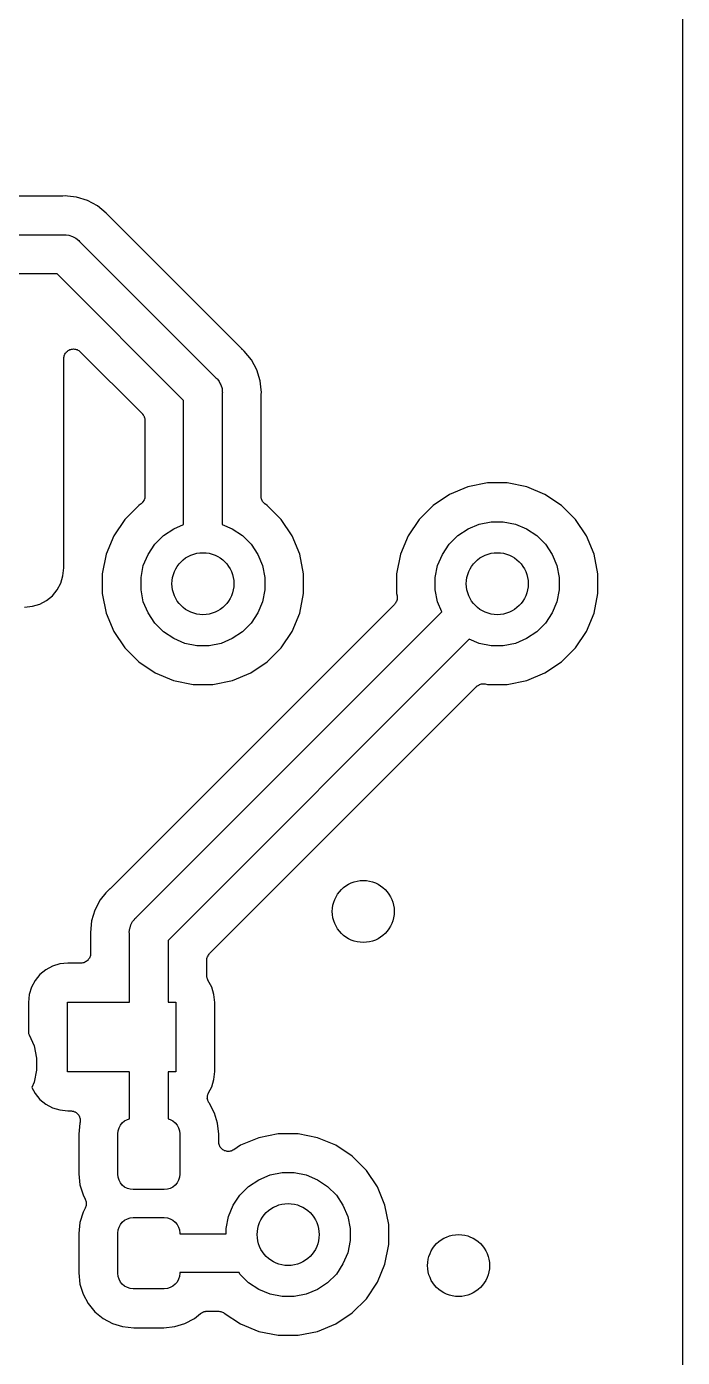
# Model space of a CAD drawing. Extents: x 165.3 to 194.7, y -135.2 to -105.8.
# Drawn here: x 190.51 to 194.75, y -129.59 to -121.01 of the extents above; entities that cross this region are included whole.
import ezdxf

# ---------------------------------------------------------------- set-up
doc = ezdxf.new("R2010")
doc.units = 0
doc.layers.add('BLACK', color=7, linetype='CONTINUOUS')

msp = doc.modelspace()

# ---------------------------------------------------------------- linework, layer by layer
at = {"layer": 'BLACK', "linetype": 'CONTINUOUS'}
for p, q in [((194.745, -107.623), (194.745, -135.183)), ((190.739, -122.1), (189.381, -122.1)), ((190.741, -122.1), (190.739, -122.1)), ((190.744, -122.1), (190.741, -122.1)), ((190.745, -122.1), (190.744, -122.1)), ((190.76, -122.098), (190.745, -122.1)), ((190.775, -122.1), (190.76, -122.098)), ((190.834, -122.105), (190.775, -122.1)), ((190.775, -122.1), (190.775, -122.1)), ((190.904, -122.127), (190.834, -122.105)), ((190.969, -122.162), (190.904, -122.127)), ((191.026, -122.209), (190.969, -122.162)), ((191.036, -122.22), (191.026, -122.209)), ((191.038, -122.222), (191.036, -122.22)), ((191.04, -122.224), (191.038, -122.222)), ((191.04, -122.225), (191.04, -122.224)), ((191.9, -123.085), (191.04, -122.225)), ((189.365, -122.35), (190.754, -122.35)), ((190.754, -122.35), (190.76, -122.349)), ((190.76, -122.349), (190.766, -122.35)), ((190.766, -122.35), (190.766, -122.35)), ((190.766, -122.35), (190.785, -122.352)), ((190.785, -122.352), (190.808, -122.359)), ((190.808, -122.359), (190.83, -122.371)), ((190.83, -122.371), (190.849, -122.386)), ((190.849, -122.386), (190.853, -122.391)), ((190.853, -122.391), (191.734, -123.272)), ((190.708, -122.6), (189.411, -122.6)), ((191.525, -123.417), (190.708, -122.6)), ((190.752, -123.141), (190.753, -123.135)), ((190.753, -123.135), (190.755, -123.129)), ((190.753, -123.135), (190.753, -123.135)), ((190.753, -123.135), (190.753, -123.135)), ((190.755, -123.129), (190.756, -123.123)), ((190.756, -123.123), (190.757, -123.123)), ((190.757, -123.123), (190.759, -123.118)), ((190.757, -123.123), (190.757, -123.123)), ((190.759, -123.118), (190.762, -123.113)), ((190.762, -123.112), (190.766, -123.108)), ((190.762, -123.113), (190.762, -123.112)), ((190.762, -123.113), (190.762, -123.113)), ((190.766, -123.108), (190.77, -123.103)), ((190.77, -123.103), (190.775, -123.099)), ((190.77, -123.103), (190.77, -123.103)), ((190.77, -123.103), (190.77, -123.103)), ((190.775, -123.099), (190.78, -123.096)), ((190.78, -123.095), (190.785, -123.093)), ((190.78, -123.096), (190.78, -123.095)), ((190.78, -123.096), (190.78, -123.096)), ((190.785, -123.093), (190.79, -123.09)), ((190.79, -123.09), (190.791, -123.09)), ((190.791, -123.09), (190.796, -123.088)), ((190.791, -123.09), (190.791, -123.09)), ((190.796, -123.088), (190.802, -123.086)), ((190.802, -123.086), (190.802, -123.086)), ((190.802, -123.086), (190.802, -123.086)), ((190.802, -123.086), (190.808, -123.086)), ((190.808, -123.086), (190.814, -123.085)), ((190.814, -123.085), (190.814, -123.085)), ((190.814, -123.085), (190.814, -123.085)), ((190.814, -123.085), (190.82, -123.086)), ((190.82, -123.086), (190.826, -123.086)), ((190.826, -123.086), (190.826, -123.086)), ((190.826, -123.086), (190.827, -123.087)), ((190.827, -123.087), (190.832, -123.088)), ((190.832, -123.088), (190.838, -123.09)), ((190.838, -123.09), (190.838, -123.09)), ((190.838, -123.09), (190.838, -123.09)), ((190.838, -123.09), (190.843, -123.093)), ((190.843, -123.093), (190.849, -123.096)), ((190.849, -123.096), (190.849, -123.096)), ((190.849, -123.096), (190.849, -123.096)), ((190.849, -123.096), (190.854, -123.1)), ((190.854, -123.1), (190.858, -123.104)), ((190.858, -123.104), (191.257, -123.502)), ((191.902, -123.086), (191.9, -123.085)), ((191.904, -123.088), (191.902, -123.086)), ((191.905, -123.089), (191.904, -123.088)), ((191.916, -123.099), (191.905, -123.089)), ((191.963, -123.156), (191.916, -123.099)), ((190.752, -123.147), (190.752, -123.141)), ((190.752, -123.148), (190.752, -123.147)), ((190.752, -123.147), (190.752, -123.147)), ((190.752, -123.147), (190.752, -123.147)), ((190.752, -123.147), (190.752, -123.147)), ((190.752, -124.497), (190.752, -123.148)), ((191.998, -123.221), (191.963, -123.156)), ((192.02, -123.291), (191.998, -123.221)), ((191.734, -123.272), (191.739, -123.276)), ((191.739, -123.276), (191.743, -123.281)), ((191.743, -123.281), (191.754, -123.295)), ((191.754, -123.295), (191.762, -123.31)), ((192.025, -123.35), (192.02, -123.291)), ((191.762, -123.31), (191.766, -123.317)), ((191.766, -123.317), (191.773, -123.34)), ((191.773, -123.34), (191.775, -123.359)), ((191.775, -123.359), (191.775, -123.359)), ((191.775, -123.359), (191.776, -123.365)), ((191.776, -123.365), (191.775, -123.371)), ((191.775, -123.371), (191.775, -124.219)), ((192.027, -123.365), (192.025, -123.35)), ((192.025, -123.35), (192.025, -123.35)), ((192.025, -123.38), (192.027, -123.365)), ((192.025, -123.383), (192.025, -123.38)), ((192.025, -123.386), (192.025, -123.383)), ((192.025, -124.035), (192.025, -123.386)), ((192.025, -123.386), (192.025, -123.386)), ((191.525, -124.219), (191.525, -123.417)), ((191.257, -123.502), (191.257, -123.502)), ((191.257, -123.502), (191.257, -123.502)), ((191.257, -123.502), (191.257, -123.502)), ((191.257, -123.502), (191.257, -123.503)), ((191.257, -123.503), (191.261, -123.507)), ((191.261, -123.507), (191.265, -123.512)), ((191.265, -123.512), (191.265, -123.512)), ((191.265, -123.512), (191.265, -123.512)), ((191.265, -123.512), (191.268, -123.517)), ((191.268, -123.517), (191.27, -123.522)), ((191.27, -123.522), (191.27, -123.523)), ((191.27, -123.523), (191.271, -123.523)), ((191.271, -123.523), (191.272, -123.529)), ((191.272, -123.529), (191.274, -123.534)), ((191.274, -123.534), (191.274, -123.534)), ((191.274, -123.534), (191.274, -123.535)), ((191.274, -123.535), (191.274, -123.54)), ((191.274, -123.54), (191.275, -123.546)), ((191.275, -123.546), (191.275, -124.035)), ((193.36, -123.975), (193.242, -124.024)), ((193.486, -123.95), (193.36, -123.975)), ((193.614, -123.95), (193.486, -123.95)), ((193.74, -123.975), (193.614, -123.95)), ((193.858, -124.024), (193.74, -123.975)), ((191.256, -124.08), (191.252, -124.084)), ((191.257, -124.08), (191.256, -124.08)), ((191.256, -124.08), (191.256, -124.08)), ((191.26, -124.075), (191.257, -124.08)), ((191.264, -124.071), (191.26, -124.075)), ((191.267, -124.065), (191.264, -124.07)), ((191.264, -124.07), (191.264, -124.07)), ((191.264, -124.07), (191.264, -124.071)), ((191.27, -124.06), (191.267, -124.065)), ((191.272, -124.054), (191.27, -124.059)), ((191.27, -124.059), (191.27, -124.06)), ((191.27, -124.06), (191.27, -124.06)), ((191.274, -124.048), (191.272, -124.054)), ((191.275, -124.036), (191.274, -124.042)), ((191.274, -124.042), (191.274, -124.048)), ((191.274, -124.048), (191.274, -124.048)), ((191.274, -124.048), (191.274, -124.048)), ((191.275, -124.035), (191.275, -124.036)), ((191.275, -124.036), (191.275, -124.036)), ((191.275, -124.036), (191.275, -124.036)), ((191.275, -124.036), (191.275, -124.036)), ((192.026, -124.041), (192.025, -124.035)), ((192.026, -124.047), (192.026, -124.041)), ((192.026, -124.048), (192.026, -124.047)), ((192.026, -124.047), (192.026, -124.047)), ((192.028, -124.053), (192.026, -124.048)), ((192.029, -124.059), (192.028, -124.053)), ((192.03, -124.059), (192.029, -124.059)), ((192.032, -124.064), (192.03, -124.059)), ((192.03, -124.059), (192.03, -124.059)), ((192.035, -124.069), (192.032, -124.064)), ((192.035, -124.07), (192.035, -124.069)), ((192.039, -124.075), (192.035, -124.07)), ((192.035, -124.07), (192.035, -124.07)), ((192.043, -124.079), (192.039, -124.075)), ((192.048, -124.083), (192.043, -124.079)), ((192.043, -124.079), (192.043, -124.079)), ((192.043, -124.079), (192.043, -124.079)), ((193.242, -124.024), (193.136, -124.095)), ((193.964, -124.095), (193.858, -124.024)), ((191.236, -124.095), (191.145, -124.186)), ((191.247, -124.087), (191.236, -124.095)), ((191.252, -124.084), (191.247, -124.087)), ((192.052, -124.087), (192.048, -124.083)), ((192.053, -124.087), (192.052, -124.087)), ((192.064, -124.095), (192.053, -124.087)), ((192.053, -124.087), (192.053, -124.087)), ((192.053, -124.087), (192.053, -124.087)), ((192.053, -124.087), (192.053, -124.087)), ((192.155, -124.186), (192.064, -124.095)), ((193.136, -124.095), (193.045, -124.186)), ((194.055, -124.186), (193.964, -124.095)), ((191.145, -124.186), (191.074, -124.292)), ((191.395, -124.289), (191.461, -124.246)), ((191.461, -124.246), (191.525, -124.219)), ((191.775, -124.219), (191.839, -124.246)), ((191.839, -124.246), (191.905, -124.289)), ((192.226, -124.292), (192.155, -124.186)), ((193.045, -124.186), (192.974, -124.292)), ((193.295, -124.289), (193.361, -124.246)), ((193.361, -124.246), (193.433, -124.215)), ((193.433, -124.215), (193.511, -124.2)), ((193.511, -124.2), (193.589, -124.2)), ((193.589, -124.2), (193.667, -124.215)), ((193.667, -124.215), (193.739, -124.246)), ((193.739, -124.246), (193.805, -124.289)), ((194.126, -124.292), (194.055, -124.186)), ((191.074, -124.292), (191.025, -124.41)), ((191.339, -124.345), (191.395, -124.289)), ((191.905, -124.289), (191.961, -124.345)), ((192.275, -124.41), (192.226, -124.292)), ((192.974, -124.292), (192.925, -124.41)), ((193.239, -124.345), (193.295, -124.289)), ((193.805, -124.289), (193.861, -124.345)), ((194.175, -124.41), (194.126, -124.292)), ((191.025, -124.41), (191, -124.536)), ((191.265, -124.483), (191.296, -124.411)), ((191.296, -124.411), (191.339, -124.345)), ((191.961, -124.345), (192.004, -124.411)), ((192.004, -124.411), (192.035, -124.483)), ((192.3, -124.536), (192.275, -124.41)), ((192.925, -124.41), (192.9, -124.536)), ((193.165, -124.483), (193.196, -124.411)), ((193.196, -124.411), (193.239, -124.345)), ((193.861, -124.345), (193.904, -124.411)), ((193.904, -124.411), (193.935, -124.483)), ((194.2, -124.536), (194.175, -124.41)), ((190.746, -124.549), (190.752, -124.497)), ((191.25, -124.561), (191.265, -124.483)), ((192.035, -124.483), (192.05, -124.561)), ((193.15, -124.561), (193.165, -124.483)), ((193.935, -124.483), (193.95, -124.561)), ((190.732, -124.596), (190.746, -124.549)), ((191, -124.536), (191, -124.664)), ((191.25, -124.639), (191.25, -124.561)), ((192.05, -124.561), (192.05, -124.639)), ((192.3, -124.664), (192.3, -124.536)), ((192.9, -124.536), (192.9, -124.664)), ((193.15, -124.639), (193.15, -124.561)), ((193.95, -124.561), (193.95, -124.639)), ((194.2, -124.664), (194.2, -124.536)), ((190.64, -124.709), (190.678, -124.678)), ((190.678, -124.678), (190.709, -124.64)), ((190.709, -124.64), (190.732, -124.596)), ((191, -124.664), (191.025, -124.79)), ((191.265, -124.717), (191.25, -124.639)), ((192.05, -124.639), (192.035, -124.717)), ((192.275, -124.79), (192.3, -124.664)), ((192.9, -124.664), (192.903, -124.678)), ((192.903, -124.678), (192.903, -124.678)), ((192.903, -124.678), (192.903, -124.678)), ((192.903, -124.678), (192.903, -124.678)), ((192.903, -124.678), (192.903, -124.679)), ((192.903, -124.679), (192.903, -124.684)), ((193.165, -124.717), (193.15, -124.639)), ((193.95, -124.639), (193.935, -124.717)), ((194.175, -124.79), (194.2, -124.664)), ((190.497, -124.752), (190.549, -124.746)), ((190.549, -124.746), (190.596, -124.732)), ((190.596, -124.732), (190.64, -124.709)), ((192.886, -124.734), (191.05, -126.57)), ((191.296, -124.789), (191.265, -124.717)), ((192.035, -124.717), (192.004, -124.789)), ((192.889, -124.73), (192.886, -124.734)), ((192.893, -124.725), (192.889, -124.73)), ((192.896, -124.72), (192.893, -124.725)), ((192.893, -124.725), (192.893, -124.725)), ((192.893, -124.725), (192.893, -124.725)), ((192.899, -124.714), (192.896, -124.72)), ((192.901, -124.708), (192.899, -124.714)), ((192.899, -124.714), (192.899, -124.714)), ((192.899, -124.714), (192.899, -124.714)), ((192.903, -124.703), (192.901, -124.708)), ((192.903, -124.684), (192.904, -124.69)), ((192.904, -124.691), (192.903, -124.696)), ((192.903, -124.696), (192.903, -124.702)), ((192.903, -124.702), (192.903, -124.703)), ((192.903, -124.703), (192.903, -124.703)), ((192.904, -124.69), (192.904, -124.69)), ((192.904, -124.69), (192.904, -124.691)), ((193.192, -124.781), (193.165, -124.717)), ((193.935, -124.717), (193.904, -124.789)), ((191.025, -124.79), (191.074, -124.908)), ((191.216, -126.757), (193.192, -124.781)), ((191.339, -124.855), (191.296, -124.789)), ((192.004, -124.789), (191.961, -124.855)), ((192.226, -124.908), (192.275, -124.79)), ((193.904, -124.789), (193.861, -124.855)), ((194.126, -124.908), (194.175, -124.79)), ((191.074, -124.908), (191.145, -125.014)), ((191.395, -124.911), (191.339, -124.855)), ((191.461, -124.954), (191.395, -124.911)), ((191.905, -124.911), (191.839, -124.954)), ((191.961, -124.855), (191.905, -124.911)), ((192.155, -125.014), (192.226, -124.908)), ((193.805, -124.911), (193.739, -124.954)), ((193.861, -124.855), (193.805, -124.911)), ((194.055, -125.014), (194.126, -124.908)), ((191.145, -125.014), (191.236, -125.105)), ((193.369, -124.958), (191.425, -126.902)), ((191.533, -124.985), (191.461, -124.954)), ((191.611, -125), (191.533, -124.985)), ((191.689, -125), (191.611, -125)), ((191.767, -124.985), (191.689, -125)), ((191.839, -124.954), (191.767, -124.985)), ((192.064, -125.105), (192.155, -125.014)), ((193.433, -124.985), (193.369, -124.958)), ((193.511, -125), (193.433, -124.985)), ((193.589, -125), (193.511, -125)), ((193.667, -124.985), (193.589, -125)), ((193.739, -124.954), (193.667, -124.985)), ((193.964, -125.105), (194.055, -125.014)), ((191.236, -125.105), (191.342, -125.176)), ((191.958, -125.176), (192.064, -125.105)), ((193.858, -125.176), (193.964, -125.105)), ((191.342, -125.176), (191.46, -125.225)), ((191.84, -125.225), (191.958, -125.176)), ((193.74, -125.225), (193.858, -125.176)), ((191.46, -125.225), (191.586, -125.25)), ((191.586, -125.25), (191.714, -125.25)), ((191.693, -126.987), (193.416, -125.264)), ((191.714, -125.25), (191.84, -125.225)), ((193.416, -125.264), (193.416, -125.264)), ((193.416, -125.264), (193.416, -125.264)), ((193.416, -125.264), (193.416, -125.264)), ((193.416, -125.264), (193.417, -125.264)), ((193.417, -125.264), (193.421, -125.26)), ((193.421, -125.26), (193.426, -125.256)), ((193.426, -125.256), (193.431, -125.254)), ((193.426, -125.256), (193.426, -125.256)), ((193.426, -125.256), (193.426, -125.256)), ((193.431, -125.254), (193.436, -125.251)), ((193.436, -125.251), (193.437, -125.251)), ((193.437, -125.251), (193.442, -125.249)), ((193.437, -125.251), (193.437, -125.251)), ((193.442, -125.249), (193.448, -125.247)), ((193.448, -125.247), (193.448, -125.247)), ((193.448, -125.247), (193.449, -125.247)), ((193.449, -125.247), (193.454, -125.247)), ((193.454, -125.247), (193.46, -125.246)), ((193.46, -125.246), (193.46, -125.246)), ((193.46, -125.246), (193.461, -125.246)), ((193.461, -125.246), (193.467, -125.247)), ((193.467, -125.247), (193.472, -125.247)), ((193.472, -125.247), (193.486, -125.25)), ((193.486, -125.25), (193.614, -125.25)), ((193.614, -125.25), (193.74, -125.225)), ((191.049, -126.57), (191.047, -126.572)), ((191.05, -126.57), (191.049, -126.57)), ((190.987, -126.641), (190.952, -126.706)), ((191.024, -126.595), (190.987, -126.641)), ((191.034, -126.584), (191.024, -126.595)), ((191.024, -126.595), (191.024, -126.595)), ((191.045, -126.574), (191.034, -126.584)), ((191.047, -126.572), (191.045, -126.574)), ((190.952, -126.706), (190.93, -126.776)), ((190.93, -126.776), (190.923, -126.85)), ((191.176, -126.836), (191.177, -126.825)), ((191.177, -126.825), (191.179, -126.82)), ((191.179, -126.82), (191.184, -126.802)), ((191.184, -126.802), (191.196, -126.78)), ((191.196, -126.78), (191.207, -126.766)), ((191.207, -126.766), (191.211, -126.761)), ((191.207, -126.766), (191.207, -126.766)), ((191.211, -126.761), (191.216, -126.757)), ((190.923, -126.85), (190.925, -126.865)), ((190.925, -126.865), (190.925, -126.866)), ((190.925, -126.866), (190.925, -126.869)), ((190.925, -126.869), (190.925, -126.871)), ((190.925, -126.871), (190.925, -126.986)), ((191.174, -126.85), (191.176, -126.836)), ((191.175, -126.856), (191.174, -126.85)), ((191.175, -127.3), (191.175, -126.856)), ((191.425, -126.902), (191.425, -127.3)), ((190.924, -126.999), (190.922, -127.005)), ((190.925, -126.987), (190.924, -126.993)), ((190.924, -126.993), (190.924, -126.999)), ((190.924, -126.999), (190.924, -126.999)), ((190.924, -126.999), (190.924, -126.999)), ((190.925, -126.986), (190.925, -126.986)), ((190.925, -126.986), (190.925, -126.986)), ((190.925, -126.986), (190.925, -126.986)), ((190.925, -126.986), (190.925, -126.987)), ((191.683, -127.002), (191.686, -126.996)), ((191.686, -126.996), (191.69, -126.991)), ((191.686, -126.996), (191.686, -126.996)), ((191.686, -126.996), (191.686, -126.996)), ((191.69, -126.991), (191.693, -126.987)), ((190.679, -127.068), (190.635, -127.091)), ((190.726, -127.054), (190.679, -127.068)), ((190.778, -127.048), (190.726, -127.054)), ((190.863, -127.048), (190.778, -127.048)), ((190.868, -127.048), (190.863, -127.048)), ((190.874, -127.047), (190.868, -127.048)), ((190.875, -127.047), (190.874, -127.047)), ((190.874, -127.047), (190.874, -127.047)), ((190.88, -127.046), (190.875, -127.047)), ((190.886, -127.044), (190.88, -127.046)), ((190.892, -127.041), (190.886, -127.044)), ((190.886, -127.044), (190.886, -127.044)), ((190.886, -127.044), (190.886, -127.044)), ((190.897, -127.038), (190.892, -127.041)), ((190.902, -127.034), (190.897, -127.038)), ((190.897, -127.038), (190.897, -127.038)), ((190.897, -127.038), (190.897, -127.038)), ((190.906, -127.031), (190.902, -127.034)), ((190.907, -127.03), (190.906, -127.03)), ((190.906, -127.03), (190.906, -127.031)), ((190.91, -127.026), (190.907, -127.03)), ((190.914, -127.021), (190.91, -127.026)), ((190.917, -127.016), (190.914, -127.021)), ((190.914, -127.021), (190.914, -127.021)), ((190.914, -127.021), (190.914, -127.021)), ((190.92, -127.011), (190.917, -127.016)), ((190.922, -127.005), (190.92, -127.01)), ((190.92, -127.01), (190.92, -127.01)), ((190.92, -127.01), (190.92, -127.011)), ((191.675, -127.03), (191.676, -127.025)), ((191.675, -127.031), (191.675, -127.03)), ((191.675, -127.128), (191.675, -127.031)), ((191.675, -127.031), (191.675, -127.031)), ((191.675, -127.031), (191.675, -127.031)), ((191.675, -127.031), (191.675, -127.031)), ((191.676, -127.018), (191.678, -127.013)), ((191.676, -127.019), (191.676, -127.018)), ((191.676, -127.025), (191.676, -127.019)), ((191.676, -127.019), (191.676, -127.019)), ((191.678, -127.013), (191.68, -127.007)), ((191.68, -127.007), (191.683, -127.002)), ((191.68, -127.007), (191.68, -127.007)), ((191.68, -127.007), (191.68, -127.007)), ((190.566, -127.16), (190.543, -127.204)), ((190.597, -127.122), (190.566, -127.16)), ((190.635, -127.091), (190.597, -127.122)), ((191.675, -127.131), (191.675, -127.128)), ((191.675, -127.134), (191.675, -127.131)), ((191.676, -127.137), (191.675, -127.134)), ((191.676, -127.14), (191.676, -127.137)), ((191.677, -127.143), (191.676, -127.14)), ((191.677, -127.146), (191.677, -127.143)), ((191.679, -127.149), (191.677, -127.146)), ((191.68, -127.152), (191.679, -127.149)), ((191.681, -127.154), (191.68, -127.152)), ((191.682, -127.157), (191.681, -127.154)), ((191.682, -127.158), (191.682, -127.157)), ((191.707, -127.204), (191.682, -127.158)), ((190.529, -127.251), (190.523, -127.303)), ((190.543, -127.204), (190.529, -127.251)), ((191.721, -127.251), (191.707, -127.204)), ((191.727, -127.303), (191.721, -127.251)), ((190.523, -127.303), (190.523, -127.502)), ((190.775, -127.75), (190.775, -127.3)), ((190.775, -127.3), (191.175, -127.3)), ((191.425, -127.3), (191.475, -127.3)), ((191.475, -127.3), (191.475, -127.75)), ((191.727, -127.747), (191.727, -127.303)), ((190.523, -127.502), (190.529, -127.511)), ((190.529, -127.511), (190.56, -127.583)), ((190.56, -127.583), (190.575, -127.661)), ((190.575, -127.661), (190.575, -127.739)), ((190.575, -127.739), (190.56, -127.817)), ((191.173, -127.75), (190.775, -127.75)), ((191.175, -127.752), (191.173, -127.75)), ((191.175, -128.054), (191.175, -127.752)), ((191.475, -127.75), (191.425, -127.75)), ((191.425, -127.75), (191.425, -128.054)), ((191.721, -127.799), (191.727, -127.747)), ((190.56, -127.817), (190.545, -127.851)), ((190.545, -127.851), (190.566, -127.89)), ((191.686, -127.886), (191.707, -127.846)), ((191.707, -127.846), (191.721, -127.799)), ((190.566, -127.89), (190.597, -127.928)), ((190.597, -127.928), (190.635, -127.959)), ((191.678, -127.921), (191.679, -127.915)), ((191.679, -127.921), (191.678, -127.921)), ((191.679, -127.909), (191.68, -127.903)), ((191.679, -127.91), (191.679, -127.909)), ((191.679, -127.909), (191.679, -127.909)), ((191.679, -127.915), (191.679, -127.91)), ((191.679, -127.922), (191.679, -127.921)), ((191.68, -127.927), (191.679, -127.922)), ((191.68, -127.903), (191.681, -127.898)), ((191.681, -127.933), (191.68, -127.927)), ((191.681, -127.897), (191.683, -127.892)), ((191.681, -127.898), (191.681, -127.897)), ((191.681, -127.897), (191.681, -127.897)), ((191.681, -127.934), (191.681, -127.933)), ((191.681, -127.933), (191.681, -127.933)), ((191.683, -127.939), (191.681, -127.934)), ((191.683, -127.892), (191.686, -127.886)), ((191.685, -127.944), (191.683, -127.939)), ((191.685, -127.945), (191.685, -127.944)), ((190.635, -127.959), (190.679, -127.982)), ((190.679, -127.982), (190.726, -127.996)), ((190.726, -127.996), (190.778, -128.002)), ((190.778, -128.002), (190.796, -128.002)), ((190.796, -128.002), (190.796, -128.002)), ((190.796, -128.002), (190.799, -128.002)), ((190.799, -128.002), (190.802, -128.002)), ((190.802, -128.002), (190.805, -128.003)), ((190.805, -128.003), (190.809, -128.003)), ((190.809, -128.003), (190.811, -128.004)), ((190.811, -128.004), (190.814, -128.004)), ((190.814, -128.004), (190.817, -128.006)), ((190.817, -128.006), (190.82, -128.007)), ((190.82, -128.007), (190.823, -128.008)), ((190.823, -128.008), (190.825, -128.009)), ((190.825, -128.009), (190.828, -128.011)), ((190.828, -128.011), (190.831, -128.012)), ((190.831, -128.012), (190.833, -128.014)), ((190.833, -128.014), (190.835, -128.016)), ((190.835, -128.016), (190.838, -128.018)), ((190.838, -128.018), (190.84, -128.02)), ((190.84, -128.02), (190.842, -128.023)), ((190.842, -128.023), (190.844, -128.025)), ((190.844, -128.025), (190.846, -128.027)), ((190.846, -128.027), (190.848, -128.03)), ((190.848, -128.03), (190.849, -128.032)), ((191.686, -127.945), (191.685, -127.945)), ((191.689, -127.95), (191.686, -127.945)), ((191.692, -127.955), (191.689, -127.95)), ((191.724, -128.016), (191.692, -127.955)), ((191.692, -127.955), (191.692, -127.955)), ((191.744, -128.081), (191.724, -128.016)), ((190.856, -128.081), (190.848, -128.153)), ((190.849, -128.032), (190.851, -128.035)), ((190.851, -128.035), (190.852, -128.038)), ((190.852, -128.038), (190.853, -128.041)), ((190.853, -128.041), (190.854, -128.043)), ((190.854, -128.043), (190.855, -128.046)), ((190.855, -128.046), (190.856, -128.049)), ((190.856, -128.049), (190.857, -128.052)), ((190.857, -128.077), (190.856, -128.079)), ((190.856, -128.079), (190.856, -128.081)), ((190.857, -128.052), (190.857, -128.055)), ((190.857, -128.055), (190.858, -128.058)), ((190.858, -128.07), (190.857, -128.073)), ((190.857, -128.073), (190.857, -128.077)), ((190.858, -128.058), (190.858, -128.061)), ((190.858, -128.061), (190.858, -128.064)), ((190.858, -128.064), (190.858, -128.067)), ((190.858, -128.067), (190.858, -128.07)), ((191.102, -128.13), (191.108, -128.112)), ((191.108, -128.112), (191.117, -128.094)), ((191.117, -128.094), (191.129, -128.079)), ((191.129, -128.079), (191.144, -128.067)), ((191.144, -128.067), (191.162, -128.058)), ((191.162, -128.058), (191.175, -128.054)), ((191.425, -128.054), (191.438, -128.058)), ((191.438, -128.058), (191.456, -128.067)), ((191.456, -128.067), (191.471, -128.079)), ((191.471, -128.079), (191.483, -128.094)), ((191.483, -128.094), (191.492, -128.112)), ((191.492, -128.112), (191.498, -128.13)), ((191.752, -128.153), (191.744, -128.081)), ((190.848, -128.153), (190.848, -128.407)), ((191.1, -128.15), (191.102, -128.13)), ((191.1, -128.41), (191.1, -128.15)), ((191.498, -128.13), (191.5, -128.15)), ((191.5, -128.15), (191.5, -128.41)), ((191.752, -128.201), (191.752, -128.153)), ((191.752, -128.207), (191.752, -128.201)), ((192.01, -128.175), (191.892, -128.224)), ((192.136, -128.15), (192.01, -128.175)), ((192.264, -128.15), (192.136, -128.15)), ((192.39, -128.175), (192.264, -128.15)), ((192.508, -128.224), (192.39, -128.175)), ((191.753, -128.213), (191.752, -128.207)), ((191.754, -128.219), (191.753, -128.213)), ((191.753, -128.213), (191.753, -128.213)), ((191.753, -128.213), (191.753, -128.213)), ((191.756, -128.225), (191.754, -128.219)), ((191.759, -128.23), (191.756, -128.225)), ((191.756, -128.225), (191.756, -128.225)), ((191.756, -128.225), (191.756, -128.225)), ((191.762, -128.235), (191.759, -128.23)), ((191.762, -128.236), (191.762, -128.235)), ((191.762, -128.235), (191.762, -128.235)), ((191.766, -128.24), (191.762, -128.236)), ((191.769, -128.245), (191.766, -128.24)), ((191.77, -128.245), (191.769, -128.245)), ((191.774, -128.249), (191.77, -128.245)), ((191.77, -128.245), (191.77, -128.245)), ((191.779, -128.253), (191.774, -128.249)), ((191.784, -128.256), (191.779, -128.253)), ((191.779, -128.253), (191.779, -128.253)), ((191.779, -128.253), (191.779, -128.253)), ((191.79, -128.259), (191.784, -128.256)), ((191.795, -128.26), (191.79, -128.259)), ((191.79, -128.259), (191.79, -128.259)), ((191.79, -128.259), (191.79, -128.259)), ((191.801, -128.262), (191.795, -128.26)), ((191.807, -128.263), (191.801, -128.262)), ((191.801, -128.262), (191.801, -128.262)), ((191.801, -128.262), (191.801, -128.262)), ((191.813, -128.263), (191.807, -128.263)), ((191.814, -128.263), (191.813, -128.263)), ((191.813, -128.263), (191.813, -128.263)), ((191.82, -128.263), (191.814, -128.263)), ((191.825, -128.262), (191.82, -128.263)), ((191.826, -128.262), (191.825, -128.262)), ((191.832, -128.261), (191.826, -128.262)), ((191.826, -128.262), (191.826, -128.262)), ((191.837, -128.259), (191.832, -128.261)), ((191.843, -128.256), (191.837, -128.259)), ((191.837, -128.259), (191.837, -128.259)), ((191.837, -128.259), (191.837, -128.259)), ((191.848, -128.253), (191.843, -128.256)), ((191.849, -128.253), (191.848, -128.253)), ((191.848, -128.253), (191.848, -128.253)), ((191.848, -128.253), (191.848, -128.253)), ((191.848, -128.253), (191.848, -128.253)), ((191.892, -128.224), (191.849, -128.253)), ((192.614, -128.295), (192.508, -128.224)), ((192.705, -128.386), (192.614, -128.295)), ((190.848, -128.407), (190.856, -128.479)), ((191.102, -128.43), (191.1, -128.41)), ((191.108, -128.448), (191.102, -128.43)), ((191.117, -128.466), (191.108, -128.448)), ((191.492, -128.448), (191.483, -128.466)), ((191.498, -128.43), (191.492, -128.448)), ((191.5, -128.41), (191.498, -128.43)), ((191.945, -128.489), (192.011, -128.446)), ((192.011, -128.446), (192.083, -128.415)), ((192.083, -128.415), (192.161, -128.4)), ((192.161, -128.4), (192.239, -128.4)), ((192.239, -128.4), (192.317, -128.415)), ((192.317, -128.415), (192.389, -128.446)), ((192.389, -128.446), (192.455, -128.489)), ((192.776, -128.492), (192.705, -128.386)), ((190.856, -128.479), (190.876, -128.544)), ((190.876, -128.544), (190.889, -128.571)), ((191.129, -128.481), (191.117, -128.466)), ((191.144, -128.493), (191.129, -128.481)), ((191.162, -128.502), (191.144, -128.493)), ((191.18, -128.508), (191.162, -128.502)), ((191.2, -128.51), (191.18, -128.508)), ((191.4, -128.51), (191.2, -128.51)), ((191.42, -128.508), (191.4, -128.51)), ((191.438, -128.502), (191.42, -128.508)), ((191.456, -128.493), (191.438, -128.502)), ((191.471, -128.481), (191.456, -128.493)), ((191.483, -128.466), (191.471, -128.481)), ((191.846, -128.611), (191.889, -128.545)), ((191.889, -128.545), (191.945, -128.489)), ((192.455, -128.489), (192.511, -128.545)), ((192.511, -128.545), (192.554, -128.611)), ((192.825, -128.61), (192.776, -128.492)), ((190.889, -128.629), (190.876, -128.656)), ((190.889, -128.571), (190.89, -128.571)), ((190.892, -128.624), (190.889, -128.629)), ((190.89, -128.571), (190.89, -128.571)), ((190.89, -128.571), (190.89, -128.571)), ((190.89, -128.571), (190.89, -128.571)), ((190.89, -128.571), (190.892, -128.577)), ((190.892, -128.577), (190.894, -128.582)), ((190.894, -128.619), (190.892, -128.624)), ((190.894, -128.582), (190.894, -128.582)), ((190.894, -128.582), (190.894, -128.583)), ((190.894, -128.583), (190.895, -128.588)), ((190.895, -128.613), (190.894, -128.618)), ((190.894, -128.618), (190.894, -128.618)), ((190.894, -128.618), (190.894, -128.619)), ((190.895, -128.588), (190.897, -128.594)), ((190.897, -128.607), (190.895, -128.613)), ((190.897, -128.594), (190.897, -128.594)), ((190.897, -128.594), (190.897, -128.595)), ((190.897, -128.595), (190.897, -128.6)), ((190.897, -128.6), (190.897, -128.606)), ((190.897, -128.606), (190.897, -128.607)), ((190.897, -128.607), (190.897, -128.607)), ((191.815, -128.683), (191.846, -128.611)), ((192.554, -128.611), (192.585, -128.683)), ((192.85, -128.736), (192.825, -128.61)), ((190.876, -128.656), (190.856, -128.721)), ((191.129, -128.719), (191.144, -128.707)), ((191.144, -128.707), (191.162, -128.698)), ((191.162, -128.698), (191.18, -128.692)), ((191.18, -128.692), (191.2, -128.69)), ((191.2, -128.69), (191.4, -128.69)), ((191.4, -128.69), (191.42, -128.692)), ((191.42, -128.692), (191.438, -128.698)), ((191.438, -128.698), (191.456, -128.707)), ((191.456, -128.707), (191.471, -128.719)), ((191.8, -128.761), (191.815, -128.683)), ((192.585, -128.683), (192.6, -128.761)), ((190.856, -128.721), (190.848, -128.793)), ((190.848, -128.793), (190.848, -129.047)), ((191.1, -128.79), (191.102, -128.77)), ((191.1, -129.05), (191.1, -128.79)), ((191.102, -128.77), (191.108, -128.752)), ((191.108, -128.752), (191.117, -128.734)), ((191.117, -128.734), (191.129, -128.719)), ((191.471, -128.719), (191.483, -128.734)), ((191.483, -128.734), (191.492, -128.752)), ((191.492, -128.752), (191.498, -128.77)), ((191.498, -128.77), (191.5, -128.79)), ((191.5, -128.79), (191.5, -128.795)), ((191.5, -128.795), (191.8, -128.795)), ((191.8, -128.795), (191.8, -128.761)), ((192.6, -128.761), (192.6, -128.839)), ((192.85, -128.864), (192.85, -128.736)), ((192.6, -128.839), (192.585, -128.917)), ((192.825, -128.99), (192.85, -128.864)), ((192.585, -128.917), (192.554, -128.989)), ((190.848, -129.047), (190.856, -129.119)), ((191.102, -129.07), (191.1, -129.05)), ((191.5, -129.05), (191.498, -129.07)), ((191.883, -129.045), (191.5, -129.045)), ((191.5, -129.045), (191.5, -129.05)), ((191.889, -129.055), (191.883, -129.045)), ((191.945, -129.111), (191.889, -129.055)), ((192.511, -129.055), (192.455, -129.111)), ((192.554, -128.989), (192.511, -129.055)), ((192.776, -129.108), (192.825, -128.99)), ((190.856, -129.119), (190.876, -129.184)), ((191.108, -129.088), (191.102, -129.07)), ((191.117, -129.106), (191.108, -129.088)), ((191.129, -129.121), (191.117, -129.106)), ((191.144, -129.133), (191.129, -129.121)), ((191.162, -129.142), (191.144, -129.133)), ((191.18, -129.148), (191.162, -129.142)), ((191.438, -129.142), (191.42, -129.148)), ((191.456, -129.133), (191.438, -129.142)), ((191.471, -129.121), (191.456, -129.133)), ((191.483, -129.106), (191.471, -129.121)), ((191.492, -129.088), (191.483, -129.106)), ((191.498, -129.07), (191.492, -129.088)), ((192.011, -129.154), (191.945, -129.111)), ((192.455, -129.111), (192.389, -129.154)), ((192.705, -129.214), (192.776, -129.108)), ((190.876, -129.184), (190.908, -129.245)), ((191.2, -129.15), (191.18, -129.148)), ((191.4, -129.15), (191.2, -129.15)), ((191.42, -129.148), (191.4, -129.15)), ((192.083, -129.185), (192.011, -129.154)), ((192.161, -129.2), (192.083, -129.185)), ((192.239, -129.2), (192.161, -129.2)), ((192.317, -129.185), (192.239, -129.2)), ((192.389, -129.154), (192.317, -129.185)), ((192.614, -129.305), (192.705, -129.214)), ((190.908, -129.245), (190.952, -129.298)), ((190.952, -129.298), (191.005, -129.342)), ((191.595, -129.342), (191.635, -129.309)), ((191.635, -129.309), (191.636, -129.309)), ((191.636, -129.309), (191.638, -129.307)), ((191.638, -129.307), (191.64, -129.305)), ((191.64, -129.305), (191.643, -129.304)), ((191.643, -129.304), (191.646, -129.302)), ((191.646, -129.302), (191.649, -129.301)), ((191.649, -129.301), (191.651, -129.3)), ((191.651, -129.3), (191.654, -129.299)), ((191.654, -129.299), (191.657, -129.297)), ((191.657, -129.297), (191.66, -129.297)), ((191.66, -129.297), (191.663, -129.296)), ((191.663, -129.296), (191.666, -129.296)), ((191.666, -129.296), (191.669, -129.295)), ((191.669, -129.295), (191.672, -129.295)), ((191.672, -129.295), (191.675, -129.295)), ((191.675, -129.295), (191.752, -129.295)), ((191.752, -129.295), (191.752, -129.295)), ((191.752, -129.295), (191.752, -129.295)), ((191.752, -129.295), (191.752, -129.295)), ((191.752, -129.295), (191.753, -129.295)), ((191.753, -129.295), (191.758, -129.296)), ((191.758, -129.296), (191.764, -129.296)), ((191.764, -129.296), (191.765, -129.296)), ((191.765, -129.296), (191.765, -129.296)), ((191.765, -129.296), (191.77, -129.298)), ((191.77, -129.298), (191.776, -129.3)), ((191.776, -129.3), (191.776, -129.3)), ((191.776, -129.3), (191.777, -129.3)), ((191.777, -129.3), (191.782, -129.303)), ((191.782, -129.303), (191.787, -129.306)), ((191.787, -129.306), (191.892, -129.376)), ((192.508, -129.376), (192.614, -129.305)), ((191.005, -129.342), (191.066, -129.374)), ((191.066, -129.374), (191.131, -129.394)), ((191.131, -129.394), (191.203, -129.402)), ((191.203, -129.402), (191.397, -129.402)), ((191.397, -129.402), (191.469, -129.394)), ((191.469, -129.394), (191.534, -129.374)), ((191.534, -129.374), (191.595, -129.342)), ((191.892, -129.376), (192.01, -129.425)), ((192.39, -129.425), (192.508, -129.376)), ((192.01, -129.425), (192.136, -129.45)), ((192.136, -129.45), (192.264, -129.45)), ((192.264, -129.45), (192.39, -129.425))]:
    msp.add_line(p, q, dxfattribs=at)
at = {"layer": 'BLACK'}
for centre in [(191.65, -124.6), (193.55, -124.6), (192.685, -126.715), (192.2, -128.8), (193.3, -129)]:
    msp.add_circle(centre, 0.2, dxfattribs=at)

doc.saveas('drawing.dxf')
